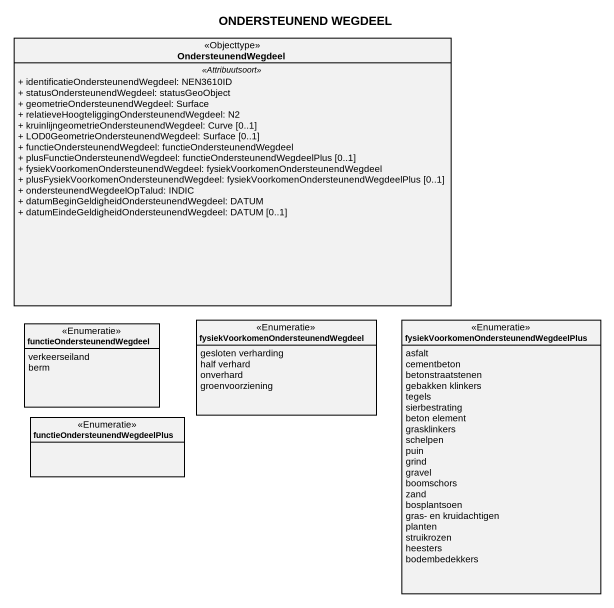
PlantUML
@startuml
title ONDERSTEUNEND WEGDEEL
hide circle
hide empty members
skinparam classAttributeIconSize 0
class OndersteunendWegdeel <<Objecttype>> {
  .. <<Attribuutsoort>> ..
  + identificatieOndersteunendWegdeel: NEN3610ID
  + statusOndersteunendWegdeel: statusGeoObject
  + geometrieOndersteunendWegdeel: Surface
  + relatieveHoogteliggingOndersteunendWegdeel: N2
  + kruinlijngeometrieOndersteunendWegdeel: Curve [0..1]
  + LOD0GeometrieOndersteunendWegdeel: Surface [0..1]
  + functieOndersteunendWegdeel: functieOndersteunendWegdeel
  + plusFunctieOndersteunendWegdeel: functieOndersteunendWegdeelPlus [0..1]
  + fysiekVoorkomenOndersteunendWegdeel: fysiekVoorkomenOndersteunendWegdeel
  + plusFysiekVoorkomenOndersteunendWegdeel: fysiekVoorkomenOndersteunendWegdeelPlus [0..1]
  + ondersteunendWegdeelOpTalud: INDIC
  + datumBeginGeldigheidOndersteunendWegdeel: DATUM
  + datumEindeGeldigheidOndersteunendWegdeel: DATUM [0..1]
}
enum functieOndersteunendWegdeel <<Enumeratie>> {
  verkeerseiland
  berm
}
enum "fysiekVoorkomenOndersteunendWegdeel" as fysiekVoorkomenOndersteunend <<Enumeratie>> {
  gesloten verharding
  half verhard
  onverhard
  groenvoorziening
}
enum "fysiekVoorkomenOndersteunendWegdeelPlus" as fysiekVoorkomenOndersteunend_2 <<Enumeratie>> {
  asfalt
  cementbeton
  betonstraatstenen
  gebakken klinkers
  tegels
  sierbestrating
  beton element
  grasklinkers
  schelpen
  puin
  grind
  gravel
  boomschors
  zand
  bosplantsoen
  gras- en kruidachtigen
  planten
  struikrozen
  heesters
  bodembedekkers
}
enum "functieOndersteunendWegdeelPlus" as functieOndersteunendWegdeelP <<Enumeratie>>
@enduml
